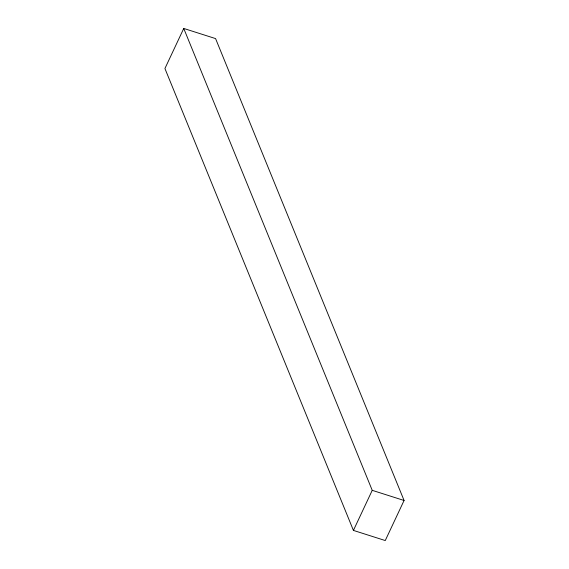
<?xml version="1.0" encoding="UTF-8"?>
<svg xmlns="http://www.w3.org/2000/svg" width="569" height="569" viewBox="0 0 569 569"><rect width="100%" height="100%" fill="white"/><g stroke="black" fill="none" stroke-linecap="round" stroke-linejoin="round"><path stroke-width="0.85" d="M183.744 28.45L164.925 68.522L353.42 530.408L385.256 540.55L404.075 500.478L215.58 38.592L183.744 28.45L372.233 490.336L353.42 530.408M372.233 490.336L404.075 500.478"/></g></svg>
